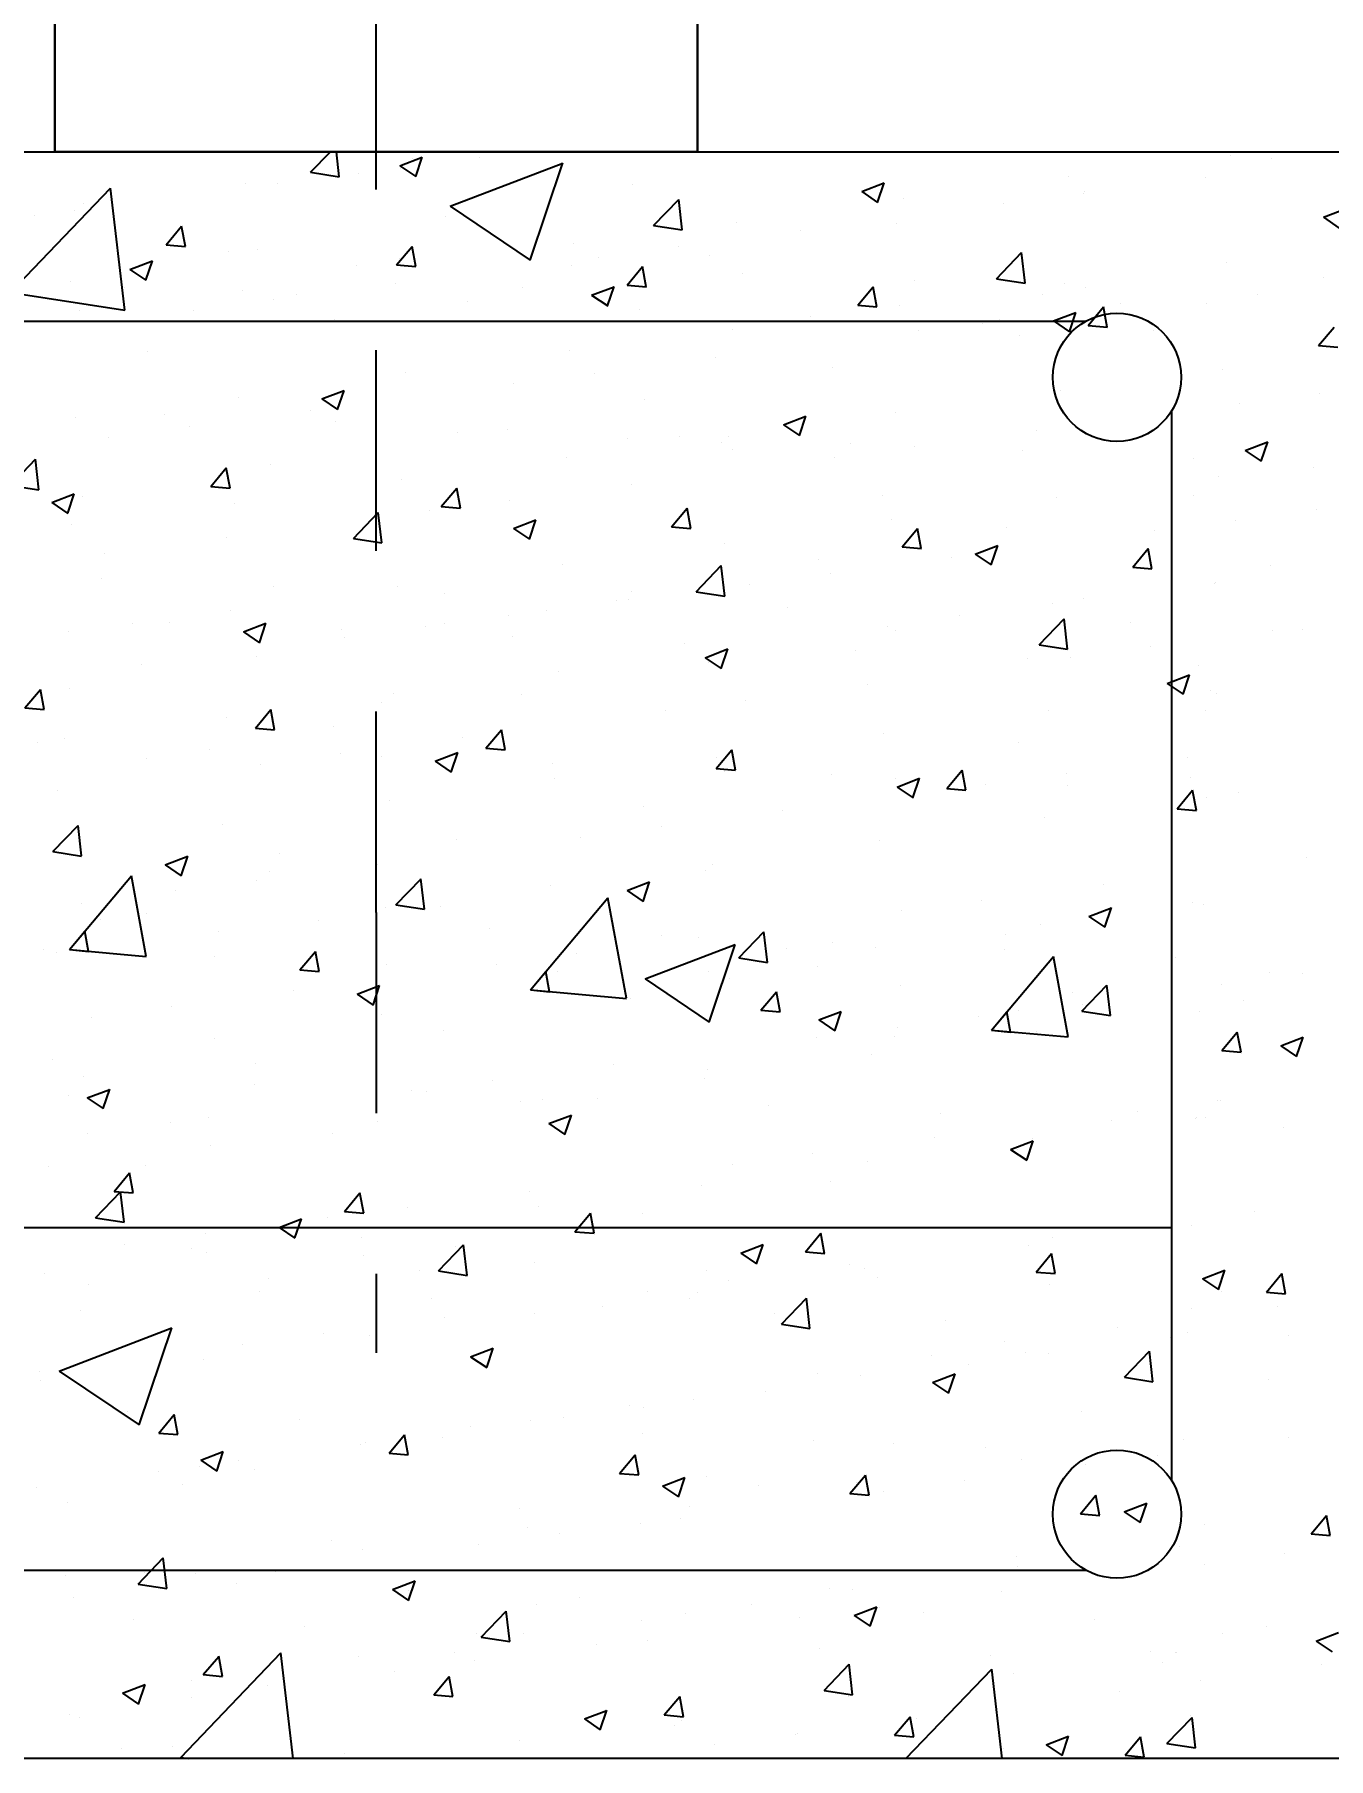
# Model space of a CAD drawing. Extents: x -52 to 126, y -84 to 6.
# Drawn here: x -13.868 to -13.063, y -11.133 to -10.06 of the extents above; entities that cross this region are included whole.
import ezdxf
from ezdxf.enums import TextEntityAlignment as Align

# ---------------------------------------------------------------- set-up
doc = ezdxf.new("R2010")
doc.units = 0
doc.header["$MEASUREMENT"] = 0
doc.linetypes.add('HIDDEN2', pattern=[0.1875, 0.125, -0.0625])
doc.layers.get('0').update_dxf_attribs({"linetype": 'CONTINUOUS'})
doc.layers.get('DEFPOINTS').update_dxf_attribs({"linetype": 'CONTINUOUS'})
for name, color, linetype in [('DIMENSIONES', 2, 'CONTINUOUS'), ('FLECHAS', 8, 'CONTINUOUS'), ('LADRILLO', 8, 'CONTINUOUS'), ('PAREDES', 7, 'CONTINUOUS'), ('REFUERZO', 3, 'CONTINUOUS')]:
    doc.layers.add(name, color=color, linetype=linetype)
doc.styles.add('CITYBLUEPRINT', font='CIBT____.PFB', dxfattribs={"height": 0.2})
doc.dimstyles.get("Standard").update_dxf_attribs({"dimtxt": 0.18, "dimasz": 0.18, "dimexe": 0.18, "dimexo": 0.0625, "dimgap": 0.09, "dimtad": 0, "dimtih": 1, "dimtoh": 1, "dimzin": 0, "dimtxsty": 'CITYBLUEPRINT', "dimcen": 0.09, "dimazin": 3, "dimtfac": 1, "dimtofl": 0, "dimtmove": 0, "dimatfit": 3, "dimtolj": 1, "dimtzin": 0})

# ---------------------------------------------------------------- blocks, each defined once
blk = doc.blocks.new('*D59')
at = {"color": 0, "linetype": 'BYBLOCK'}
for p, q in [((-11.9037, -8.5929), (-12.0237, -8.4729)), ((-13.3932, -8.5329), (-11.7837, -8.5329)), ((-11.9637, -8.5329), (-11.9637, -9.1929)), ((-11.9637, -10.1329), (-11.9637, -9.4729)), ((-11.9037, -10.1929), (-12.0237, -10.0729)), ((-13.3932, -10.1329), (-11.7837, -10.1329))]:
    blk.add_line(p, q, dxfattribs=at)
at = {"layer": 'DEFPOINTS', "color": 0, "linetype": 'BYBLOCK'}
for p in [(-13.4557, -8.5329), (-11.9637, -8.5329), (-13.4557, -10.1329)]:
    blk.add_point(p, dxfattribs=at)
at = {"color": 0, "linetype": 'BYBLOCK'}
blk.add_text('0.40', height=0.1, dxfattribs=at).set_placement((-11.9637, -9.3329), align=Align.MIDDLE_CENTER)
blk = doc.blocks.new('*X63')
at = {"color": 0}
for p, q in [((-13.6096, -10.1666), (-13.5396, -10.1398)), ((-13.5599, -10.2002), (-13.5396, -10.1397)), ((-13.6403, -10.143), (-13.6403, -10.143)), ((-13.6096, -10.1666), (-13.5599, -10.2002)), ((-13.4338, -10.3179), (-13.4338, -10.3179)), ((-13.133, -10.4009), (-13.133, -10.4009)), ((-13.4987, -10.4118), (-13.4987, -10.4118)), ((-13.1324, -10.4697), (-13.1324, -10.4697)), ((-13.6524, -10.4759), (-13.6524, -10.4759)), ((-13.7156, -10.5698), (-13.7156, -10.5698)), ((-13.5597, -10.6545), (-13.5115, -10.5971)), ((-13.4999, -10.6597), (-13.5115, -10.5971)), ((-13.5597, -10.6545), (-13.4999, -10.6598)), ((-13.1302, -10.7231), (-13.1302, -10.7231)), ((-13.1452, -10.7338), (-13.1452, -10.7338)), ((-13.7617, -10.8062), (-13.7617, -10.8062)), ((-13.6646, -10.8088), (-13.6646, -10.8088)), ((-13.6285, -10.8289), (-13.6285, -10.8289)), ((-13.0947, -10.8515), (-13.0947, -10.8515)), ((-13.853, -10.8918), (-13.7829, -10.8649)), ((-13.8032, -10.9253), (-13.7829, -10.8649)), ((-13.853, -10.8918), (-13.8032, -10.9253)), ((-13.4177, -10.9632), (-13.4177, -10.9632)), ((-13.1737, -11.0663), (-13.1737, -11.0663)), ((-13.1574, -11.0667), (-13.1574, -11.0667)), ((-13.326, -11.1329), (-13.2725, -11.0772)), ((-13.2661, -11.1329), (-13.2725, -11.0772)), ((-13.1429, -11.0845), (-13.1429, -11.0845)), ((-13.3933, -11.1175), (-13.3933, -11.1175))]:
    blk.add_line(p, q, dxfattribs=at)
blk = doc.blocks.new('*X64')
at = {"color": 0}
for p, q in [((-13.8834, -10.2205), (-13.8211, -10.1555)), ((-13.8122, -10.2315), (-13.8211, -10.1555)), ((-13.8682, -10.1726), (-13.8682, -10.1726)), ((-13.668, -10.2038), (-13.668, -10.2038)), ((-13.8834, -10.2205), (-13.8122, -10.2315)), ((-13.241, -10.2218), (-13.241, -10.2218)), ((-13.4993, -10.3113), (-13.4993, -10.3113)), ((-13.441, -10.3136), (-13.441, -10.3136)), ((-13.0723, -10.3293), (-13.0723, -10.3293)), ((-13.3406, -10.3466), (-13.3406, -10.3466)), ((-13.0702, -10.3554), (-13.0702, -10.3554)), ((-13.8451, -10.3649), (-13.8451, -10.3649)), ((-13.3732, -10.3953), (-13.3732, -10.3953)), ((-13.8072, -10.4267), (-13.8072, -10.4267)), ((-13.5734, -10.4216), (-13.5734, -10.4216)), ((-13.1489, -10.5223), (-13.1489, -10.5223)), ((-13.4507, -10.58), (-13.4507, -10.58)), ((-13.8466, -10.6294), (-13.808, -10.5835)), ((-13.7988, -10.6336), (-13.808, -10.5835)), ((-13.8272, -10.6104), (-13.8272, -10.6104)), ((-13.6155, -10.6024), (-13.6155, -10.6024)), ((-13.8548, -10.6312), (-13.8548, -10.6312)), ((-13.8466, -10.6294), (-13.7988, -10.6336)), ((-13.4882, -10.6477), (-13.4322, -10.6262)), ((-13.4484, -10.6746), (-13.4322, -10.6262)), ((-13.4001, -10.6285), (-13.4001, -10.6285)), ((-13.2728, -10.6796), (-13.2342, -10.6337)), ((-13.225, -10.6838), (-13.2342, -10.6337)), ((-13.4882, -10.6477), (-13.4484, -10.6746)), ((-13.2806, -10.6709), (-13.2806, -10.6709)), ((-13.2728, -10.6796), (-13.225, -10.6838)), ((-13.5836, -10.7108), (-13.5836, -10.7108)), ((-13.7839, -10.7372), (-13.7839, -10.7372)), ((-13.4604, -10.8463), (-13.4604, -10.8463)), ((-13.31, -10.8823), (-13.31, -10.8823)), ((-13.8645, -10.8975), (-13.8645, -10.8975)), ((-13.7765, -10.9624), (-13.7765, -10.9624)), ((-13.4911, -10.9864), (-13.4911, -10.9864)), ((-13.7941, -11.0263), (-13.7941, -11.0263)), ((-13.5559, -11.0373), (-13.5559, -11.0373)), ((-13.1288, -11.0553), (-13.1288, -11.0553)), ((-13.7773, -11.1322), (-13.715, -11.0672)), ((-13.7074, -11.1329), (-13.715, -11.0672)), ((-13.4702, -11.1126), (-13.4702, -11.1126)), ((-13.8143, -11.1267), (-13.8143, -11.1267)), ((-13.7773, -11.1322), (-13.7726, -11.1329))]:
    blk.add_line(p, q, dxfattribs=at)
blk = doc.blocks.new('*X93')
at = {"color": 0}
for p, q in [((-13.6965, -10.1456), (-13.6842, -10.1329)), ((-13.6787, -10.1484), (-13.6805, -10.1329)), ((-13.641, -10.1416), (-13.627, -10.1362)), ((-13.6329, -10.1373), (-13.6329, -10.1373)), ((-13.631, -10.1483), (-13.627, -10.1362)), ((-13.5912, -10.1362), (-13.5912, -10.1362)), ((-13.3795, -10.1334), (-13.3795, -10.1334)), ((-13.124, -10.1351), (-13.124, -10.1351)), ((-13.0983, -10.1373), (-13.0983, -10.1373)), ((-13.6965, -10.1456), (-13.6787, -10.1484)), ((-13.6669, -10.1461), (-13.6669, -10.1461)), ((-13.641, -10.1416), (-13.631, -10.1483)), ((-13.225, -10.1479), (-13.225, -10.1479)), ((-13.1396, -10.1487), (-13.1396, -10.1487)), ((-13.7368, -10.1523), (-13.7368, -10.1523)), ((-13.717, -10.1527), (-13.717, -10.1527)), ((-13.4962, -10.1534), (-13.4962, -10.1534)), ((-13.3535, -10.1576), (-13.3395, -10.1522)), ((-13.3535, -10.1576), (-13.3436, -10.1643)), ((-13.3436, -10.1643), (-13.3396, -10.1522)), ((-13.3277, -10.162), (-13.3277, -10.162)), ((-13.2153, -10.1586), (-13.2153, -10.1586)), ((-13.215, -10.1573), (-13.215, -10.1573)), ((-13.8433, -10.1694), (-13.8433, -10.1694)), ((-13.8378, -10.1651), (-13.8378, -10.1651)), ((-13.483, -10.1787), (-13.4674, -10.1625)), ((-13.4652, -10.1815), (-13.4674, -10.1625)), ((-13.2654, -10.1652), (-13.2654, -10.1652)), ((-13.0661, -10.1736), (-13.0557, -10.1696)), ((-13.7864, -10.1907), (-13.7768, -10.1792)), ((-13.7745, -10.1917), (-13.7768, -10.1792)), ((-13.6128, -10.1734), (-13.6128, -10.1734)), ((-13.483, -10.1787), (-13.4652, -10.1815)), ((-13.4316, -10.177), (-13.4316, -10.177)), ((-13.3917, -10.1819), (-13.3917, -10.1819)), ((-13.3316, -10.1773), (-13.3316, -10.1773)), ((-13.0661, -10.1736), (-13.0562, -10.1804)), ((-13.8545, -10.1903), (-13.8545, -10.1903)), ((-13.7864, -10.1907), (-13.7745, -10.1917)), ((-13.7294, -10.1935), (-13.7294, -10.1935)), ((-13.643, -10.2032), (-13.6333, -10.1917)), ((-13.631, -10.2042), (-13.6333, -10.1917)), ((-13.5326, -10.1898), (-13.5326, -10.1898)), ((-13.4674, -10.1918), (-13.4674, -10.1918)), ((-13.809, -10.2061), (-13.795, -10.2007)), ((-13.7991, -10.2128), (-13.795, -10.2007)), ((-13.7477, -10.1948), (-13.7477, -10.1948)), ((-13.643, -10.2032), (-13.631, -10.2043)), ((-13.641, -10.1993), (-13.641, -10.1993)), ((-13.6353, -10.2039), (-13.6353, -10.2039)), ((-13.5342, -10.2038), (-13.5342, -10.2038)), ((-13.5175, -10.1984), (-13.5175, -10.1984)), ((-13.4995, -10.2158), (-13.4899, -10.2043)), ((-13.4876, -10.2168), (-13.4899, -10.2043)), ((-13.4482, -10.1973), (-13.4482, -10.1973)), ((-13.2696, -10.2119), (-13.254, -10.1956)), ((-13.2518, -10.2146), (-13.254, -10.1956)), ((-13.1265, -10.2017), (-13.1265, -10.2017)), ((-13.8461, -10.2135), (-13.8461, -10.2135)), ((-13.809, -10.2061), (-13.7991, -10.2128)), ((-13.6438, -10.215), (-13.6438, -10.215)), ((-13.4995, -10.2158), (-13.4875, -10.2168)), ((-13.4274, -10.2083), (-13.4274, -10.2083)), ((-13.3207, -10.2128), (-13.3207, -10.2128)), ((-13.2696, -10.2119), (-13.2518, -10.2146)), ((-13.2275, -10.2145), (-13.2275, -10.2145)), ((-13.0659, -10.2109), (-13.0659, -10.2109)), ((-13.8123, -10.2171), (-13.8123, -10.2171)), ((-13.7392, -10.2189), (-13.7392, -10.2189)), ((-13.7196, -10.225), (-13.7196, -10.225)), ((-13.7056, -10.2216), (-13.7056, -10.2216)), ((-13.5988, -10.2262), (-13.5988, -10.2262)), ((-13.5649, -10.2174), (-13.5649, -10.2174)), ((-13.5216, -10.2221), (-13.5076, -10.2168)), ((-13.5216, -10.2221), (-13.5116, -10.2288)), ((-13.5117, -10.2288), (-13.5076, -10.2167)), ((-13.356, -10.2283), (-13.3464, -10.2168)), ((-13.3441, -10.2293), (-13.3464, -10.2168)), ((-13.2139, -10.2173), (-13.2139, -10.2173)), ((-13.1072, -10.2218), (-13.1072, -10.2218)), ((-13.8402, -10.2317), (-13.8402, -10.2317)), ((-13.7696, -10.2316), (-13.7696, -10.2316)), ((-13.6815, -10.2374), (-13.6815, -10.2374)), ((-13.492, -10.2307), (-13.492, -10.2307)), ((-13.3853, -10.2352), (-13.3853, -10.2352)), ((-13.356, -10.2283), (-13.3441, -10.2294)), ((-13.3302, -10.2286), (-13.3302, -10.2286)), ((-13.2342, -10.2381), (-13.2202, -10.2328)), ((-13.2242, -10.2448), (-13.2202, -10.2328)), ((-13.2126, -10.2409), (-13.203, -10.2294)), ((-13.2007, -10.2419), (-13.203, -10.2294)), ((-13.1922, -10.2275), (-13.1922, -10.2275)), ((-13.1386, -10.2273), (-13.1386, -10.2273)), ((-13.434, -10.2436), (-13.434, -10.2436)), ((-13.318, -10.2441), (-13.318, -10.2441)), ((-13.2785, -10.2397), (-13.2785, -10.2397)), ((-13.2679, -10.2375), (-13.2679, -10.2375)), ((-13.2552, -10.2473), (-13.2552, -10.2473)), ((-13.2342, -10.2381), (-13.2242, -10.2449)), ((-13.2126, -10.2409), (-13.2006, -10.2419)), ((-13.1718, -10.2442), (-13.1718, -10.2442)), ((-13.0691, -10.2534), (-13.0595, -10.2419)), ((-13.7982, -10.2574), (-13.7982, -10.2574)), ((-13.5351, -10.2564), (-13.5351, -10.2564)), ((-13.0691, -10.2534), (-13.0572, -10.2545)), ((-13.065, -10.2487), (-13.065, -10.2487)), ((-13.4443, -10.2607), (-13.4443, -10.2607)), ((-13.3719, -10.2673), (-13.3719, -10.2673)), ((-13.1289, -10.2683), (-13.1289, -10.2683)), ((-13.6377, -10.2705), (-13.6377, -10.2705)), ((-13.5701, -10.2773), (-13.5701, -10.2773)), ((-13.52, -10.2707), (-13.52, -10.2707)), ((-13.7416, -10.2855), (-13.7416, -10.2855)), ((-13.6896, -10.2866), (-13.6756, -10.2813)), ((-13.6896, -10.2866), (-13.6797, -10.2933)), ((-13.6797, -10.2933), (-13.6756, -10.2813)), ((-13.4885, -10.2873), (-13.4885, -10.2873)), ((-13.2299, -10.2811), (-13.2299, -10.2811)), ((-13.1185, -10.2898), (-13.1185, -10.2898)), ((-13.0684, -10.2832), (-13.0684, -10.2832)), ((-13.8426, -10.2983), (-13.8426, -10.2983)), ((-13.7875, -10.2964), (-13.7875, -10.2964)), ((-13.6964, -10.2939), (-13.6964, -10.2939)), ((-13.6808, -10.3009), (-13.6808, -10.3009)), ((-13.4022, -10.3027), (-13.3882, -10.2973)), ((-13.3923, -10.3094), (-13.3882, -10.2973)), ((-13.3326, -10.2952), (-13.3326, -10.2952)), ((-13.8222, -10.3105), (-13.8222, -10.3105)), ((-13.7722, -10.3039), (-13.7722, -10.3039)), ((-13.6051, -10.3074), (-13.6051, -10.3074)), ((-13.574, -10.3055), (-13.574, -10.3055)), ((-13.4672, -10.31), (-13.4672, -10.31)), ((-13.4365, -10.3102), (-13.4365, -10.3102)), ((-13.4022, -10.3027), (-13.3923, -10.3094)), ((-13.2448, -10.3064), (-13.2448, -10.3064)), ((-13.5375, -10.323), (-13.5375, -10.323)), ((-13.3706, -10.323), (-13.3706, -10.323)), ((-13.3605, -10.3145), (-13.3605, -10.3145)), ((-13.3205, -10.3164), (-13.3205, -10.3164)), ((-13.2537, -10.319), (-13.2537, -10.319)), ((-13.1148, -10.3187), (-13.1008, -10.3133)), ((-13.1148, -10.3187), (-13.1048, -10.3254)), ((-13.1048, -10.3254), (-13.1008, -10.3133)), ((-13.8834, -10.3405), (-13.8678, -10.3242)), ((-13.8656, -10.3432), (-13.8678, -10.3242)), ((-13.7587, -10.3411), (-13.749, -10.3296)), ((-13.7467, -10.3421), (-13.749, -10.3296)), ((-13.7218, -10.3274), (-13.7218, -10.3274)), ((-13.1469, -10.3235), (-13.1469, -10.3235)), ((-13.8834, -10.3405), (-13.8656, -10.3432)), ((-13.7587, -10.3411), (-13.7467, -10.3421)), ((-13.6402, -10.3371), (-13.6402, -10.3371)), ((-13.6152, -10.3537), (-13.6056, -10.3422)), ((-13.6033, -10.3547), (-13.6056, -10.3421)), ((-13.4969, -10.3396), (-13.4969, -10.3396)), ((-13.1313, -10.3349), (-13.1313, -10.3349)), ((-13.8577, -10.3511), (-13.8437, -10.3458)), ((-13.8577, -10.3511), (-13.8477, -10.3579)), ((-13.8477, -10.3578), (-13.8437, -10.3458)), ((-13.8384, -10.3474), (-13.8384, -10.3474)), ((-13.7441, -10.352), (-13.7441, -10.352)), ((-13.6152, -10.3537), (-13.6032, -10.3547)), ((-13.5727, -10.3496), (-13.5727, -10.3496)), ((-13.4718, -10.3662), (-13.4621, -10.3547)), ((-13.4598, -10.3672), (-13.4621, -10.3547)), ((-13.2323, -10.3477), (-13.2323, -10.3477)), ((-13.1468, -10.3466), (-13.1468, -10.3466)), ((-13.8451, -10.3649), (-13.8451, -10.3649)), ((-13.6699, -10.3736), (-13.6544, -10.3573)), ((-13.6522, -10.3763), (-13.6544, -10.3573)), ((-13.6227, -10.3562), (-13.6227, -10.3562)), ((-13.5703, -10.3672), (-13.5563, -10.3618)), ((-13.5603, -10.3739), (-13.5563, -10.3618)), ((-13.335, -10.3617), (-13.335, -10.3617)), ((-13.121, -10.3621), (-13.121, -10.3621)), ((-13.749, -10.3728), (-13.749, -10.3728)), ((-13.6699, -10.3736), (-13.6521, -10.3763)), ((-13.5703, -10.3672), (-13.5603, -10.3739)), ((-13.4718, -10.3662), (-13.4598, -10.3672)), ((-13.4389, -10.3767), (-13.4389, -10.3767)), ((-13.3283, -10.3788), (-13.3187, -10.3673)), ((-13.3164, -10.3798), (-13.3187, -10.3672)), ((-13.2635, -10.3666), (-13.2635, -10.3666)), ((-13.1711, -10.3687), (-13.1711, -10.3687)), ((-13.8248, -10.3828), (-13.8248, -10.3828)), ((-13.3801, -10.3867), (-13.3801, -10.3867)), ((-13.3283, -10.3788), (-13.3163, -10.3798)), ((-13.2974, -10.3853), (-13.2974, -10.3853)), ((-13.2828, -10.3832), (-13.2688, -10.3778)), ((-13.2828, -10.3832), (-13.2729, -10.3899)), ((-13.2729, -10.3899), (-13.2688, -10.3778)), ((-13.1848, -10.3913), (-13.1752, -10.3798)), ((-13.1729, -10.3923), (-13.1752, -10.3798)), ((-13.5399, -10.3895), (-13.5399, -10.3895)), ((-13.4565, -10.4067), (-13.4409, -10.3904)), ((-13.4387, -10.4094), (-13.4409, -10.3904)), ((-13.3732, -10.3953), (-13.3732, -10.3953)), ((-13.1848, -10.3913), (-13.1729, -10.3923)), ((-13.0989, -10.3905), (-13.0989, -10.3905)), ((-13.8265, -10.3986), (-13.8265, -10.3986)), ((-13.7197, -10.4031), (-13.7197, -10.4031)), ((-13.6426, -10.4036), (-13.6426, -10.4036)), ((-13.613, -10.4077), (-13.613, -10.4077)), ((-13.4968, -10.4067), (-13.4968, -10.4067)), ((-13.4565, -10.4067), (-13.4387, -10.4094)), ((-13.4232, -10.4019), (-13.4232, -10.4019)), ((-13.1337, -10.4014), (-13.1337, -10.4014)), ((-13.7465, -10.4186), (-13.7465, -10.4186)), ((-13.5495, -10.4185), (-13.5495, -10.4185)), ((-13.5062, -10.4122), (-13.5062, -10.4122)), ((-13.3994, -10.4167), (-13.3994, -10.4167)), ((-13.2348, -10.4142), (-13.2348, -10.4142)), ((-13.2156, -10.4106), (-13.2156, -10.4106)), ((-13.7843, -10.4255), (-13.7843, -10.4255)), ((-13.7383, -10.4317), (-13.7243, -10.4263)), ((-13.7284, -10.4384), (-13.7243, -10.4263)), ((-13.6775, -10.43), (-13.6775, -10.43)), ((-13.6253, -10.4285), (-13.6253, -10.4285)), ((-13.6134, -10.4267), (-13.6134, -10.4267)), ((-13.3375, -10.4283), (-13.3375, -10.4283)), ((-13.2927, -10.4212), (-13.2927, -10.4212)), ((-13.243, -10.4398), (-13.2275, -10.4235)), ((-13.2253, -10.4425), (-13.2275, -10.4235)), ((-13.1859, -10.4257), (-13.1859, -10.4257)), ((-13.0791, -10.4302), (-13.0791, -10.4302)), ((-13.8475, -10.4314), (-13.8475, -10.4314)), ((-13.7383, -10.4317), (-13.7284, -10.4384)), ((-13.6753, -10.4351), (-13.6753, -10.4351)), ((-13.5708, -10.4345), (-13.5708, -10.4345)), ((-13.464, -10.439), (-13.464, -10.439)), ((-13.3322, -10.4306), (-13.3322, -10.4306)), ((-13.243, -10.4398), (-13.2253, -10.4425)), ((-13.1736, -10.441), (-13.1736, -10.441)), ((-13.0979, -10.431), (-13.0979, -10.431)), ((-13.8017, -10.4517), (-13.8017, -10.4517)), ((-13.73, -10.4467), (-13.73, -10.4467)), ((-13.4509, -10.4477), (-13.4369, -10.4423)), ((-13.4509, -10.4477), (-13.4409, -10.4544)), ((-13.4488, -10.4506), (-13.4488, -10.4506)), ((-13.4413, -10.4433), (-13.4413, -10.4433)), ((-13.4409, -10.4544), (-13.4369, -10.4423)), ((-13.3573, -10.4435), (-13.3573, -10.4435)), ((-13.2505, -10.4481), (-13.2505, -10.4481)), ((-13.2237, -10.4476), (-13.2237, -10.4476)), ((-13.5424, -10.4561), (-13.5424, -10.4561)), ((-13.1634, -10.4637), (-13.1494, -10.4583)), ((-13.1535, -10.4704), (-13.1495, -10.4583)), ((-13.1437, -10.4526), (-13.1437, -10.4526)), ((-13.8744, -10.479), (-13.8647, -10.4675)), ((-13.8624, -10.48), (-13.8647, -10.4675)), ((-13.8467, -10.4667), (-13.8467, -10.4667)), ((-13.645, -10.4702), (-13.645, -10.4702)), ((-13.5655, -10.4706), (-13.5655, -10.4706)), ((-13.35, -10.4642), (-13.35, -10.4642)), ((-13.1634, -10.4637), (-13.1535, -10.4704)), ((-13.1362, -10.468), (-13.1362, -10.468)), ((-13.8744, -10.479), (-13.8624, -10.48)), ((-13.7309, -10.4915), (-13.7213, -10.48)), ((-13.719, -10.4926), (-13.7213, -10.48)), ((-13.4758, -10.4808), (-13.4758, -10.4808)), ((-13.4258, -10.4742), (-13.4258, -10.4742)), ((-13.2372, -10.4808), (-13.2372, -10.4808)), ((-13.1392, -10.4805), (-13.1392, -10.4805)), ((-13.7489, -10.4852), (-13.7489, -10.4852)), ((-13.7309, -10.4915), (-13.719, -10.4926)), ((-13.6821, -10.4906), (-13.6821, -10.4906)), ((-13.5875, -10.5041), (-13.5778, -10.4926)), ((-13.5755, -10.5051), (-13.5778, -10.4926)), ((-13.3399, -10.4949), (-13.3399, -10.4949)), ((-13.8663, -10.5003), (-13.8663, -10.5003)), ((-13.8499, -10.498), (-13.8499, -10.498)), ((-13.7595, -10.5048), (-13.7595, -10.5048)), ((-13.6021, -10.4974), (-13.6021, -10.4974)), ((-13.5875, -10.5041), (-13.5755, -10.5051)), ((-13.444, -10.5166), (-13.4344, -10.5051)), ((-13.4321, -10.5177), (-13.4344, -10.5051)), ((-13.2558, -10.5006), (-13.2558, -10.5006)), ((-13.7987, -10.5107), (-13.7987, -10.5107)), ((-13.728, -10.5139), (-13.728, -10.5139)), ((-13.6779, -10.5074), (-13.6779, -10.5074)), ((-13.6527, -10.5093), (-13.6527, -10.5093)), ((-13.6189, -10.5122), (-13.6049, -10.5068)), ((-13.6189, -10.5122), (-13.609, -10.5189)), ((-13.609, -10.5189), (-13.6049, -10.5068)), ((-13.546, -10.5138), (-13.546, -10.5138)), ((-13.4438, -10.5099), (-13.4438, -10.5099)), ((-13.1505, -10.5099), (-13.1505, -10.5099)), ((-13.5448, -10.5227), (-13.5448, -10.5227)), ((-13.444, -10.5166), (-13.432, -10.5177)), ((-13.4392, -10.5183), (-13.4392, -10.5183)), ((-13.3724, -10.5206), (-13.3724, -10.5206)), ((-13.3324, -10.5229), (-13.3324, -10.5229)), ((-13.3315, -10.5282), (-13.3175, -10.5228)), ((-13.3216, -10.5349), (-13.3175, -10.5228)), ((-13.3005, -10.5292), (-13.2909, -10.5177)), ((-13.2886, -10.5302), (-13.2909, -10.5177)), ((-13.2763, -10.5264), (-13.2763, -10.5264)), ((-13.2263, -10.5199), (-13.2263, -10.5199)), ((-13.8543, -10.5306), (-13.8543, -10.5306)), ((-13.6475, -10.5368), (-13.6475, -10.5368)), ((-13.3315, -10.5282), (-13.3215, -10.5349)), ((-13.3005, -10.5292), (-13.2886, -10.5302)), ((-13.2257, -10.5274), (-13.2257, -10.5274)), ((-13.1571, -10.5417), (-13.1475, -10.5302)), ((-13.1452, -10.5428), (-13.1475, -10.5302)), ((-13.1386, -10.5346), (-13.1386, -10.5346)), ((-13.1189, -10.5319), (-13.1189, -10.5319)), ((-13.4891, -10.5406), (-13.4891, -10.5406)), ((-13.4026, -10.5431), (-13.4026, -10.5431)), ((-13.2396, -10.5474), (-13.2396, -10.5474)), ((-13.1571, -10.5417), (-13.1451, -10.5428)), ((-13.8569, -10.5684), (-13.8413, -10.5522)), ((-13.8391, -10.5711), (-13.8413, -10.5521)), ((-13.7514, -10.5518), (-13.7514, -10.5518)), ((-13.4784, -10.553), (-13.4784, -10.553)), ((-13.8569, -10.5684), (-13.8391, -10.5712)), ((-13.8524, -10.5646), (-13.8524, -10.5646)), ((-13.6057, -10.5606), (-13.6057, -10.5606)), ((-13.5284, -10.5596), (-13.5284, -10.5596)), ((-13.3423, -10.5615), (-13.3423, -10.5615)), ((-13.787, -10.5767), (-13.773, -10.5713)), ((-13.787, -10.5767), (-13.777, -10.5834)), ((-13.777, -10.5834), (-13.773, -10.5713)), ((-13.7224, -10.5806), (-13.7224, -10.5806)), ((-13.6548, -10.5763), (-13.6548, -10.5763)), ((-13.4462, -10.5765), (-13.4462, -10.5765)), ((-13.0768, -10.5721), (-13.0768, -10.5721)), ((-13.7305, -10.5862), (-13.7305, -10.5862)), ((-13.6434, -10.6015), (-13.6278, -10.5853)), ((-13.6256, -10.6042), (-13.6279, -10.5853)), ((-13.5472, -10.5893), (-13.5472, -10.5893)), ((-13.4995, -10.5927), (-13.4855, -10.5873)), ((-13.4896, -10.5994), (-13.4855, -10.5873)), ((-13.2031, -10.5888), (-13.2031, -10.5888)), ((-13.839, -10.6007), (-13.839, -10.6007)), ((-13.7806, -10.5928), (-13.7806, -10.5928)), ((-13.6434, -10.6015), (-13.6256, -10.6043)), ((-13.4995, -10.5927), (-13.4896, -10.5994)), ((-13.2789, -10.5987), (-13.2789, -10.5987)), ((-13.1474, -10.5999), (-13.1474, -10.5999)), ((-13.141, -10.6012), (-13.141, -10.6012)), ((-13.7985, -10.607), (-13.7985, -10.607)), ((-13.6917, -10.6115), (-13.6917, -10.6115)), ((-13.6499, -10.6034), (-13.6499, -10.6034)), ((-13.3289, -10.6053), (-13.3289, -10.6053)), ((-13.2121, -10.6087), (-13.1981, -10.6034)), ((-13.2121, -10.6087), (-13.2022, -10.6154)), ((-13.2022, -10.6154), (-13.1981, -10.6033)), ((-13.8466, -10.6294), (-13.837, -10.6179)), ((-13.8347, -10.6305), (-13.837, -10.6179)), ((-13.7538, -10.6184), (-13.7538, -10.6184)), ((-13.5849, -10.616), (-13.5849, -10.616)), ((-13.4782, -10.6205), (-13.4782, -10.6205)), ((-13.4552, -10.622), (-13.4552, -10.622)), ((-13.43, -10.6346), (-13.4144, -10.6184)), ((-13.4122, -10.6374), (-13.4144, -10.6184)), ((-13.2641, -10.6199), (-13.2641, -10.6199)), ((-13.2421, -10.614), (-13.2421, -10.614)), ((-13.863, -10.6294), (-13.863, -10.6294)), ((-13.8548, -10.6312), (-13.8548, -10.6312)), ((-13.8466, -10.6294), (-13.8347, -10.6305)), ((-13.7563, -10.6339), (-13.7563, -10.6339)), ((-13.7032, -10.642), (-13.6935, -10.6305)), ((-13.6912, -10.643), (-13.6935, -10.6305)), ((-13.531, -10.6319), (-13.531, -10.6319)), ((-13.3714, -10.6251), (-13.3714, -10.6251)), ((-13.3448, -10.6281), (-13.3448, -10.6281)), ((-13.2646, -10.6296), (-13.2646, -10.6296)), ((-13.1579, -10.6341), (-13.1579, -10.6341)), ((-13.7032, -10.642), (-13.6912, -10.643)), ((-13.6495, -10.6384), (-13.6495, -10.6384)), ((-13.5811, -10.6385), (-13.5811, -10.6385)), ((-13.5597, -10.6545), (-13.5501, -10.643)), ((-13.5478, -10.6556), (-13.5501, -10.643)), ((-13.5428, -10.6429), (-13.5428, -10.6429)), ((-13.4486, -10.6431), (-13.4486, -10.6431)), ((-13.43, -10.6346), (-13.4122, -10.6374)), ((-13.3807, -10.6399), (-13.3807, -10.6399)), ((-13.0995, -10.6438), (-13.0995, -10.6438)), ((-13.0794, -10.6444), (-13.0794, -10.6444)), ((-13.7074, -10.6551), (-13.7074, -10.6551)), ((-13.6676, -10.6572), (-13.6536, -10.6518)), ((-13.6576, -10.6639), (-13.6536, -10.6518)), ((-13.5597, -10.6545), (-13.5477, -10.6556)), ((-13.5497, -10.6559), (-13.5497, -10.6559)), ((-13.436, -10.6474), (-13.436, -10.6474)), ((-13.4163, -10.6671), (-13.4066, -10.6556)), ((-13.4043, -10.6681), (-13.4066, -10.6556)), ((-13.3292, -10.6519), (-13.3292, -10.6519)), ((-13.2165, -10.6677), (-13.2009, -10.6515)), ((-13.1987, -10.6705), (-13.201, -10.6515)), ((-13.1294, -10.651), (-13.1294, -10.651)), ((-13.7831, -10.6651), (-13.7831, -10.6651)), ((-13.6676, -10.6572), (-13.6576, -10.6639)), ((-13.4973, -10.6599), (-13.4973, -10.6599)), ((-13.2225, -10.6564), (-13.2225, -10.6564)), ((-13.2161, -10.6638), (-13.2161, -10.6638)), ((-13.1157, -10.6609), (-13.1157, -10.6609)), ((-13.8332, -10.6717), (-13.8332, -10.6717)), ((-13.6523, -10.6699), (-13.6523, -10.6699)), ((-13.4163, -10.6671), (-13.4043, -10.6681)), ((-13.3802, -10.6732), (-13.3662, -10.6679)), ((-13.3802, -10.6732), (-13.3702, -10.6799)), ((-13.3702, -10.6799), (-13.3662, -10.6679)), ((-13.2728, -10.6796), (-13.2632, -10.6681)), ((-13.2609, -10.6807), (-13.2632, -10.6681)), ((-13.2557, -10.6676), (-13.2557, -10.6676)), ((-13.2165, -10.6677), (-13.1987, -10.6705)), ((-13.1435, -10.6678), (-13.1435, -10.6678)), ((-13.7562, -10.6849), (-13.7562, -10.6849)), ((-13.614, -10.68), (-13.614, -10.68)), ((-13.3816, -10.6842), (-13.3816, -10.6842)), ((-13.3328, -10.6838), (-13.3328, -10.6838)), ((-13.3315, -10.6776), (-13.3315, -10.6776)), ((-13.2728, -10.6796), (-13.2608, -10.6807)), ((-13.2445, -10.6806), (-13.2445, -10.6806)), ((-13.1293, -10.6922), (-13.1197, -10.6807)), ((-13.1174, -10.6932), (-13.1197, -10.6807)), ((-13.0927, -10.6893), (-13.0787, -10.6839)), ((-13.0828, -10.696), (-13.0787, -10.6839)), ((-13.8572, -10.6977), (-13.8572, -10.6977)), ((-13.3472, -10.6946), (-13.3472, -10.6946)), ((-13.1293, -10.6922), (-13.1174, -10.6932)), ((-13.0927, -10.6893), (-13.0828, -10.696)), ((-13.8382, -10.7087), (-13.8382, -10.7087)), ((-13.7306, -10.7), (-13.7306, -10.7)), ((-13.5079, -10.7008), (-13.5079, -10.7008)), ((-13.4494, -10.7039), (-13.4494, -10.7039)), ((-13.8473, -10.72), (-13.8473, -10.72)), ((-13.8356, -10.7217), (-13.8216, -10.7164)), ((-13.8257, -10.7284), (-13.8216, -10.7163)), ((-13.7315, -10.7132), (-13.7315, -10.7132)), ((-13.6337, -10.7174), (-13.6337, -10.7174)), ((-13.6247, -10.7177), (-13.6247, -10.7177)), ((-13.5836, -10.7108), (-13.5836, -10.7108)), ((-13.4511, -10.7096), (-13.4511, -10.7096)), ((-13.8356, -10.7217), (-13.8257, -10.7284)), ((-13.5661, -10.7239), (-13.5661, -10.7239)), ((-13.5521, -10.7224), (-13.5521, -10.7224)), ((-13.5179, -10.7222), (-13.5179, -10.7222)), ((-13.4112, -10.7267), (-13.4112, -10.7267)), ((-13.182, -10.7299), (-13.182, -10.7299)), ((-13.132, -10.7233), (-13.132, -10.7233)), ((-13.76, -10.734), (-13.76, -10.734)), ((-13.6548, -10.7365), (-13.6548, -10.7365)), ((-13.5482, -10.7377), (-13.5342, -10.7324)), ((-13.5482, -10.7377), (-13.5383, -10.7445)), ((-13.5383, -10.7444), (-13.5342, -10.7324)), ((-13.3044, -10.7312), (-13.3044, -10.7312)), ((-13.1977, -10.7357), (-13.1977, -10.7357)), ((-13.1459, -10.7343), (-13.1459, -10.7343)), ((-13.1398, -10.7338), (-13.1398, -10.7338)), ((-13.0909, -10.7402), (-13.0909, -10.7402)), ((-13.8357, -10.744), (-13.8357, -10.744)), ((-13.7586, -10.7515), (-13.7586, -10.7515)), ((-13.6827, -10.7439), (-13.6827, -10.7439)), ((-13.3084, -10.7465), (-13.3084, -10.7465)), ((-13.2608, -10.7538), (-13.2468, -10.7484)), ((-13.2508, -10.7605), (-13.2468, -10.7484)), ((-13.2469, -10.7471), (-13.2469, -10.7471)), ((-13.4342, -10.7631), (-13.4342, -10.7631)), ((-13.3841, -10.7565), (-13.3841, -10.7565)), ((-13.3496, -10.7612), (-13.3496, -10.7612)), ((-13.2608, -10.7538), (-13.2508, -10.7605)), ((-13.2564, -10.7538), (-13.2564, -10.7538)), ((-13.8597, -10.7643), (-13.8597, -10.7643)), ((-13.8189, -10.7799), (-13.8092, -10.7684)), ((-13.8069, -10.7809), (-13.8092, -10.7684)), ((-13.7993, -10.7639), (-13.7993, -10.7639)), ((-13.373, -10.7738), (-13.373, -10.7738)), ((-13.8304, -10.7963), (-13.8148, -10.7801)), ((-13.8189, -10.7799), (-13.8069, -10.7809)), ((-13.8126, -10.7991), (-13.8148, -10.7801)), ((-13.6754, -10.7924), (-13.6658, -10.7809)), ((-13.6635, -10.7935), (-13.6658, -10.7809)), ((-13.5605, -10.7797), (-13.5605, -10.7797)), ((-13.4535, -10.7762), (-13.4535, -10.7762)), ((-13.6754, -10.7924), (-13.6635, -10.7935)), ((-13.6362, -10.7897), (-13.6362, -10.7897)), ((-13.5545, -10.789), (-13.5545, -10.789)), ((-13.532, -10.805), (-13.5223, -10.7935)), ((-13.52, -10.806), (-13.5223, -10.7935)), ((-13.4897, -10.7939), (-13.4897, -10.7939)), ((-13.1088, -10.7922), (-13.1088, -10.7922)), ((-13.8304, -10.7963), (-13.8126, -10.7991)), ((-13.7162, -10.8023), (-13.7022, -10.7969)), ((-13.7162, -10.8023), (-13.7063, -10.809)), ((-13.7063, -10.8089), (-13.7022, -10.7969)), ((-13.6863, -10.7963), (-13.6863, -10.7963)), ((-13.6572, -10.8031), (-13.6572, -10.8031)), ((-13.532, -10.805), (-13.52, -10.806)), ((-13.3885, -10.8175), (-13.3789, -10.806)), ((-13.3766, -10.8186), (-13.3789, -10.806)), ((-13.1846, -10.8022), (-13.1846, -10.8022)), ((-13.1483, -10.8009), (-13.1483, -10.8009)), ((-13.8126, -10.8129), (-13.8126, -10.8129)), ((-13.7704, -10.8154), (-13.7704, -10.8154)), ((-13.6169, -10.8294), (-13.6013, -10.8132)), ((-13.6063, -10.8139), (-13.6063, -10.8139)), ((-13.5991, -10.8322), (-13.6013, -10.8132)), ((-13.4288, -10.8183), (-13.4148, -10.8129)), ((-13.4189, -10.825), (-13.4148, -10.8129)), ((-13.2494, -10.8137), (-13.2494, -10.8137)), ((-13.2347, -10.8088), (-13.2347, -10.8088)), ((-13.7611, -10.8181), (-13.7611, -10.8181)), ((-13.6637, -10.8199), (-13.6637, -10.8199)), ((-13.5569, -10.8244), (-13.5569, -10.8244)), ((-13.4288, -10.8183), (-13.4189, -10.825)), ((-13.3885, -10.8175), (-13.3765, -10.8186)), ((-13.361, -10.8254), (-13.361, -10.8254)), ((-13.245, -10.8301), (-13.2354, -10.8186)), ((-13.2331, -10.8311), (-13.2354, -10.8186)), ((-13.8621, -10.8309), (-13.8621, -10.8309)), ((-13.835, -10.8377), (-13.835, -10.8377)), ((-13.723, -10.8339), (-13.723, -10.8339)), ((-13.6169, -10.8294), (-13.5991, -10.8322)), ((-13.4501, -10.8289), (-13.4501, -10.8289)), ((-13.4367, -10.8354), (-13.4367, -10.8354)), ((-13.352, -10.8278), (-13.352, -10.8278)), ((-13.3434, -10.8334), (-13.3434, -10.8334)), ((-13.245, -10.8301), (-13.2331, -10.8311)), ((-13.2366, -10.8379), (-13.2366, -10.8379)), ((-13.1414, -10.8343), (-13.1274, -10.8289)), ((-13.1414, -10.8343), (-13.1314, -10.841)), ((-13.1315, -10.841), (-13.1274, -10.8289)), ((-13.1016, -10.8426), (-13.092, -10.8311)), ((-13.0897, -10.8437), (-13.092, -10.8311)), ((-13.7283, -10.8422), (-13.7283, -10.8422)), ((-13.6215, -10.8468), (-13.6215, -10.8468)), ((-13.4868, -10.842), (-13.4868, -10.842)), ((-13.4559, -10.8428), (-13.4559, -10.8428)), ((-13.4035, -10.8625), (-13.3879, -10.8463)), ((-13.3857, -10.8653), (-13.3879, -10.8463)), ((-13.1298, -10.8424), (-13.1298, -10.8424)), ((-13.1016, -10.8426), (-13.0896, -10.8437)), ((-13.8396, -10.8539), (-13.8396, -10.8539)), ((-13.6131, -10.8586), (-13.6131, -10.8586)), ((-13.5569, -10.8556), (-13.5569, -10.8556)), ((-13.5147, -10.8513), (-13.5147, -10.8513)), ((-13.408, -10.8558), (-13.408, -10.8558)), ((-13.148, -10.8531), (-13.148, -10.8531)), ((-13.6888, -10.8686), (-13.6888, -10.8686)), ((-13.6596, -10.8697), (-13.6596, -10.8697)), ((-13.4035, -10.8625), (-13.3857, -10.8653)), ((-13.3012, -10.8603), (-13.3012, -10.8603)), ((-13.1944, -10.8648), (-13.1944, -10.8648)), ((-13.1508, -10.8675), (-13.1508, -10.8675)), ((-13.0877, -10.8693), (-13.0877, -10.8693)), ((-13.7389, -10.8752), (-13.7389, -10.8752)), ((-13.5969, -10.8828), (-13.5829, -10.8774)), ((-13.5869, -10.8895), (-13.5829, -10.8774)), ((-13.2647, -10.8732), (-13.2647, -10.8732)), ((-13.2518, -10.8803), (-13.2518, -10.8803)), ((-13.2372, -10.8811), (-13.2372, -10.8811)), ((-13.19, -10.8956), (-13.1744, -10.8794)), ((-13.1722, -10.8984), (-13.1744, -10.8794)), ((-13.1615, -10.8711), (-13.1615, -10.8711)), ((-13.8652, -10.8918), (-13.8652, -10.8918)), ((-13.7635, -10.8847), (-13.7635, -10.8847)), ((-13.5969, -10.8828), (-13.5869, -10.8895)), ((-13.2873, -10.8877), (-13.2873, -10.8877)), ((-13.8645, -10.8975), (-13.8645, -10.8975)), ((-13.3813, -10.8932), (-13.3813, -10.8932)), ((-13.3545, -10.8944), (-13.3545, -10.8944)), ((-13.3094, -10.8988), (-13.2954, -10.8934)), ((-13.3094, -10.8988), (-13.2995, -10.9055)), ((-13.2995, -10.9055), (-13.2954, -10.8934)), ((-13.19, -10.8956), (-13.1722, -10.8984)), ((-13.1001, -10.897), (-13.1001, -10.897)), ((-13.4979, -10.9132), (-13.4979, -10.9132)), ((-13.4584, -10.9094), (-13.4584, -10.9094)), ((-13.4136, -10.9043), (-13.4136, -10.9043)), ((-13.8102, -10.917), (-13.8102, -10.917)), ((-13.7911, -10.9303), (-13.7815, -10.9188)), ((-13.7792, -10.9313), (-13.7815, -10.9188)), ((-13.7035, -10.9216), (-13.7035, -10.9216)), ((-13.5594, -10.9222), (-13.5594, -10.9222)), ((-13.5394, -10.9209), (-13.5394, -10.9209)), ((-13.4893, -10.9143), (-13.4893, -10.9143)), ((-13.2167, -10.9171), (-13.2167, -10.9171)), ((-13.7911, -10.9303), (-13.7792, -10.9313)), ((-13.6477, -10.9429), (-13.638, -10.9314)), ((-13.6357, -10.9439), (-13.638, -10.9314)), ((-13.6146, -10.9332), (-13.6146, -10.9332)), ((-13.5967, -10.9261), (-13.5967, -10.9261)), ((-13.4899, -10.9306), (-13.4899, -10.9306)), ((-13.1532, -10.9341), (-13.1532, -10.9341)), ((-13.0878, -10.9334), (-13.0878, -10.9334)), ((-13.7649, -10.9473), (-13.7509, -10.9419)), ((-13.755, -10.954), (-13.7509, -10.9419)), ((-13.6657, -10.9375), (-13.6657, -10.9375)), ((-13.6621, -10.9363), (-13.6621, -10.9363)), ((-13.6477, -10.9429), (-13.6357, -10.9439)), ((-13.5042, -10.9554), (-13.4946, -10.9439)), ((-13.4923, -10.9564), (-13.4946, -10.9439)), ((-13.3832, -10.9351), (-13.3832, -10.9351)), ((-13.3334, -10.9371), (-13.3334, -10.9371)), ((-13.2764, -10.9396), (-13.2764, -10.9396)), ((-13.1696, -10.9441), (-13.1696, -10.9441)), ((-13.7915, -10.954), (-13.7915, -10.954)), ((-13.7659, -10.9513), (-13.7659, -10.9513)), ((-13.7649, -10.9473), (-13.755, -10.954)), ((-13.7415, -10.9475), (-13.7415, -10.9475)), ((-13.7312, -10.9532), (-13.7312, -10.9532)), ((-13.5042, -10.9554), (-13.4922, -10.9564)), ((-13.2542, -10.9469), (-13.2542, -10.9469)), ((-13.2141, -10.95), (-13.2141, -10.95)), ((-13.867, -10.9641), (-13.867, -10.9641)), ((-13.4775, -10.9633), (-13.4635, -10.9579)), ((-13.4775, -10.9633), (-13.4675, -10.97)), ((-13.4675, -10.97), (-13.4635, -10.9579)), ((-13.45, -10.9571), (-13.45, -10.9571)), ((-13.3608, -10.968), (-13.3511, -10.9565)), ((-13.3569, -10.961), (-13.3569, -10.961)), ((-13.3488, -10.969), (-13.3511, -10.9565)), ((-13.3399, -10.9665), (-13.3399, -10.9665)), ((-13.2898, -10.96), (-13.2898, -10.96)), ((-13.8478, -10.9733), (-13.8478, -10.9733)), ((-13.5666, -10.9771), (-13.5666, -10.9771)), ((-13.4608, -10.976), (-13.4608, -10.976)), ((-13.3608, -10.968), (-13.3488, -10.969)), ((-13.2173, -10.9805), (-13.2077, -10.969)), ((-13.2054, -10.9815), (-13.2077, -10.969)), ((-13.1901, -10.9793), (-13.1761, -10.9739)), ((-13.1801, -10.986), (-13.1761, -10.9739)), ((-13.4662, -10.9832), (-13.4662, -10.9832)), ((-13.2173, -10.9805), (-13.2053, -10.9816)), ((-13.1901, -10.9793), (-13.1801, -10.986)), ((-13.1404, -10.9871), (-13.1404, -10.9871)), ((-13.0738, -10.9931), (-13.0642, -10.9816)), ((-13.0619, -10.9941), (-13.0642, -10.9816)), ((-13.6833, -10.9972), (-13.6833, -10.9972)), ((-13.5618, -10.9888), (-13.5618, -10.9888)), ((-13.5419, -10.9931), (-13.5419, -10.9931)), ((-13.0738, -10.9931), (-13.0619, -10.9941)), ((-13.8038, -11.0243), (-13.7883, -11.008)), ((-13.7861, -11.027), (-13.7883, -11.008)), ((-13.6645, -11.0028), (-13.6645, -11.0028)), ((-13.592, -10.9997), (-13.592, -10.9997)), ((-13.257, -11.0071), (-13.257, -11.0071)), ((-13.1556, -11.0007), (-13.1556, -11.0007)), ((-13.0903, -11.0056), (-13.0903, -11.0056)), ((-13.8492, -11.0192), (-13.8492, -11.0192)), ((-13.7999, -11.0172), (-13.7999, -11.0172)), ((-13.7684, -11.0178), (-13.7684, -11.0178)), ((-13.7183, -11.0164), (-13.7183, -11.0164)), ((-13.2567, -11.0135), (-13.2567, -11.0135)), ((-13.1404, -11.0122), (-13.1404, -11.0122)), ((-13.8038, -11.0243), (-13.7861, -11.027)), ((-13.7941, -11.0263), (-13.7941, -11.0263)), ((-13.7424, -11.0238), (-13.7424, -11.0238)), ((-13.6455, -11.0278), (-13.6315, -11.0224)), ((-13.6455, -11.0278), (-13.6356, -11.0345)), ((-13.6356, -11.0345), (-13.6315, -11.0224)), ((-13.6356, -11.0283), (-13.6356, -11.0283)), ((-13.3736, -11.0271), (-13.3736, -11.0271)), ((-13.3593, -11.0275), (-13.3593, -11.0275)), ((-13.2667, -11.0289), (-13.2667, -11.0289)), ((-13.8441, -11.0329), (-13.8441, -11.0329)), ((-13.5904, -11.0574), (-13.5748, -11.0411)), ((-13.5726, -11.0601), (-13.5748, -11.0411)), ((-13.5289, -11.0328), (-13.5289, -11.0328)), ((-13.4221, -11.0373), (-13.4221, -11.0373)), ((-13.3581, -11.0438), (-13.3441, -11.0384)), ((-13.3482, -11.0505), (-13.3441, -11.0384)), ((-13.3424, -11.0388), (-13.3424, -11.0388)), ((-13.3153, -11.0418), (-13.3153, -11.0418)), ((-13.807, -11.0461), (-13.807, -11.0461)), ((-13.7002, -11.0506), (-13.7002, -11.0506)), ((-13.4903, -11.0471), (-13.4903, -11.0471)), ((-13.4632, -11.0425), (-13.4632, -11.0425)), ((-13.3925, -11.0454), (-13.3925, -11.0454)), ((-13.3581, -11.0438), (-13.3482, -11.0505)), ((-13.2086, -11.0463), (-13.2086, -11.0463)), ((-13.1018, -11.0508), (-13.1018, -11.0508)), ((-13.5935, -11.0551), (-13.5935, -11.0551)), ((-13.5904, -11.0574), (-13.5726, -11.0601)), ((-13.5642, -11.0553), (-13.5642, -11.0553)), ((-13.5188, -11.0621), (-13.5188, -11.0621)), ((-13.4867, -11.0596), (-13.4867, -11.0596)), ((-13.0707, -11.0598), (-13.0567, -11.0545)), ((-13.0707, -11.0598), (-13.0607, -11.0665)), ((-13.7634, -11.0807), (-13.7537, -11.0693)), ((-13.7514, -11.0818), (-13.7537, -11.0692)), ((-13.6669, -11.0694), (-13.6669, -11.0694)), ((-13.6069, -11.0671), (-13.6069, -11.0671)), ((-13.5946, -11.072), (-13.5946, -11.072)), ((-13.3799, -11.0642), (-13.3799, -11.0642)), ((-13.3769, -11.0905), (-13.3614, -11.0742)), ((-13.3592, -11.0932), (-13.3614, -11.0742)), ((-13.2732, -11.0687), (-13.2732, -11.0687)), ((-13.1664, -11.0732), (-13.1664, -11.0732)), ((-13.1581, -11.0672), (-13.1581, -11.0672)), ((-13.7708, -11.0844), (-13.7708, -11.0844)), ((-13.7634, -11.0807), (-13.7514, -11.0818)), ((-13.6446, -11.0786), (-13.6446, -11.0786)), ((-13.6199, -11.0933), (-13.6103, -11.0818)), ((-13.608, -11.0943), (-13.6103, -11.0818)), ((-13.2591, -11.08), (-13.2591, -11.08)), ((-13.1429, -11.0845), (-13.1429, -11.0845)), ((-13.0672, -11.0746), (-13.0672, -11.0746)), ((-13.8136, -11.0923), (-13.7996, -11.0869)), ((-13.8136, -11.0923), (-13.8036, -11.099)), ((-13.8036, -11.099), (-13.7996, -11.0869)), ((-13.7709, -11.0952), (-13.7709, -11.0952)), ((-13.7235, -11.0872), (-13.7235, -11.0872)), ((-13.6199, -11.0933), (-13.6079, -11.0943)), ((-13.4765, -11.1058), (-13.4668, -11.0944)), ((-13.4645, -11.1069), (-13.4668, -11.0943)), ((-13.3769, -11.0905), (-13.3592, -11.0932)), ((-13.3618, -11.0941), (-13.3618, -11.0941)), ((-13.193, -11.0911), (-13.193, -11.0911)), ((-13.8467, -11.1052), (-13.8467, -11.1052)), ((-13.5261, -11.1083), (-13.5121, -11.103)), ((-13.5162, -11.115), (-13.5121, -11.1029)), ((-13.4765, -11.1058), (-13.4645, -11.1069)), ((-13.1486, -11.1064), (-13.1486, -11.1064)), ((-13.8402, -11.1072), (-13.8402, -11.1072)), ((-13.5261, -11.1083), (-13.5162, -11.115)), ((-13.4657, -11.1091), (-13.4657, -11.1091)), ((-13.333, -11.1184), (-13.3234, -11.1069)), ((-13.3211, -11.1194), (-13.3234, -11.1069)), ((-13.3193, -11.1077), (-13.3193, -11.1077)), ((-13.1635, -11.1236), (-13.1479, -11.1073)), ((-13.1457, -11.1263), (-13.1479, -11.1073)), ((-13.7822, -11.1254), (-13.7822, -11.1254)), ((-13.5667, -11.1219), (-13.5667, -11.1219)), ((-13.4451, -11.1243), (-13.4451, -11.1243)), ((-13.395, -11.1177), (-13.395, -11.1177)), ((-13.333, -11.1184), (-13.321, -11.1194)), ((-13.2652, -11.1264), (-13.2652, -11.1264)), ((-13.2387, -11.1243), (-13.2247, -11.119)), ((-13.2387, -11.1243), (-13.2288, -11.1311)), ((-13.2288, -11.131), (-13.2247, -11.119)), ((-13.1895, -11.1309), (-13.1799, -11.1195)), ((-13.1776, -11.132), (-13.1799, -11.1194)), ((-13.1635, -11.1236), (-13.1457, -11.1263)), ((-13.6754, -11.1299), (-13.6754, -11.1299)), ((-13.1895, -11.1309), (-13.1776, -11.132))]:
    blk.add_line(p, q, dxfattribs=at)

msp = doc.modelspace()

# ---------------------------------------------------------------- linework, layer by layer
at = {"layer": 'FLECHAS'}
msp.add_line((-14.7199, -10.8023), (-13.1607, -10.8023), dxfattribs=at)
at = {"layer": 'LADRILLO'}
msp.add_lwpolyline([(-13.8557, -10.1329), (-13.4557, -10.1329), (-13.4557, -9.3329), (-13.8557, -9.3329)], close=True, dxfattribs=at)
at = {"layer": 'PAREDES'}
for p, q in [((-13.8557, -10.1329), (-13.8557, -7.7329)), ((-13.4557, -7.7329), (-13.4557, -10.1329)), ((-13.4557, -10.1329), (-13.8557, -10.1329))]:
    msp.add_line(p, q, dxfattribs=at)
msp.add_lwpolyline([(-13.8557, -11.1329), (-14.2557, -11.1329), (-14.2557, -10.1329), (-13.8557, -10.1329), (-13.4557, -10.1329), (-13.0557, -10.1329), (-13.0557, -11.1329)], close=True, dxfattribs=at)
at = {"layer": 'REFUERZO', "linetype": 'HIDDEN2'}
for q in [(-13.6557, -9.527), (-13.6557, -10.8803)]:
    msp.add_line((-13.6557, -10.6063), q, dxfattribs=at)
at = {"layer": 'REFUERZO'}
for p, q in [((-13.2142, -10.2385), (-14.0975, -10.2385)), ((-13.1607, -10.2942), (-13.1607, -10.9598)), ((-13.2135, -11.0159), (-14.0982, -11.0159))]:
    msp.add_line(p, q, dxfattribs=at)
for centre in [(-13.1946, -10.2732), (-13.1946, -10.9808)]:
    msp.add_circle(centre, 0.0399, dxfattribs=at)

# ---------------------------------------------------------------- block references
at = {"layer": 'LADRILLO'}
for name in ['*X93', '*X63', '*X64']:
    msp.add_blockref(name, (0, 0), dxfattribs=at)

# ---------------------------------------------------------------- dimensions: what is measured, and where the dimension line sits
at = {"layer": 'DIMENSIONES'}
dim = msp.add_linear_dim(base=(-11.9637, -8.5329), p1=(-13.4557, -10.1329), p2=(-13.4557, -8.5329), angle=90, text='0.40', dimstyle='Standard', dxfattribs=at)
dim.commit()
dim.dimension.update_dxf_attribs({"geometry": '*D59', "text_midpoint": (-11.9637, -9.3329)})

doc.saveas('drawing.dxf')
